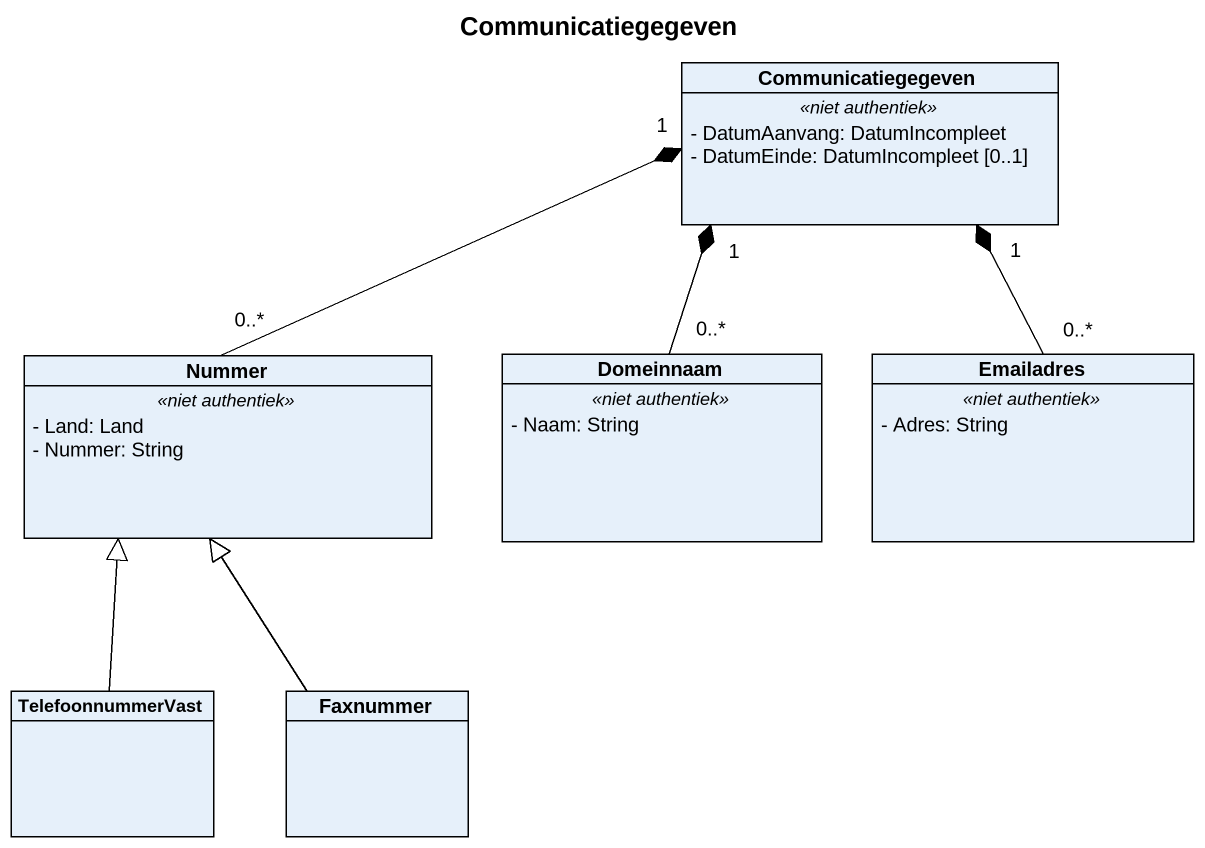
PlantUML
@startuml
title Communicatiegegeven
hide circle
hide empty members
skinparam classAttributeIconSize 0
class Communicatiegegeven {
  .. <<niet authentiek>> ..
  - DatumAanvang: DatumIncompleet
  - DatumEinde: DatumIncompleet [0..1]
}
class Nummer {
  .. <<niet authentiek>> ..
  - Land: Land
  - Nummer: String
}
class Domeinnaam {
  .. <<niet authentiek>> ..
  - Naam: String
}
class Emailadres {
  .. <<niet authentiek>> ..
  - Adres: String
}
class TelefoonnummerVast
class Faxnummer
Nummer "0..*" -right-* "1" Communicatiegegeven
Domeinnaam "0..*" -up-* "1" Communicatiegegeven
Emailadres "0..*" -up-* "1" Communicatiegegeven
TelefoonnummerVast -up-|> Nummer
Faxnummer -up-|> Nummer
@enduml
